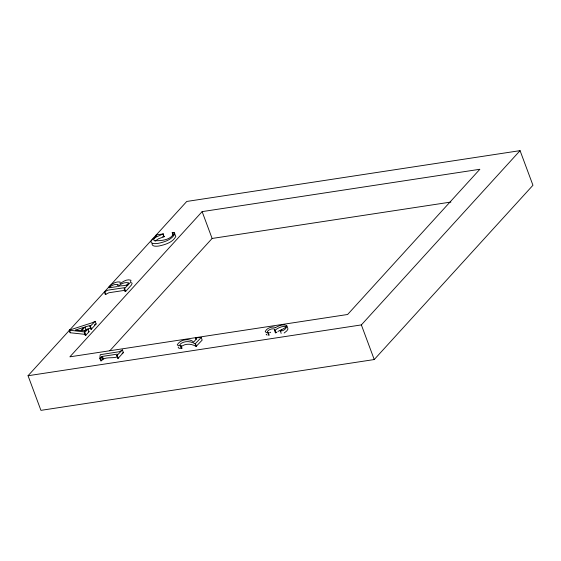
<?xml version="1.0" encoding="UTF-8"?>
<svg xmlns="http://www.w3.org/2000/svg" width="561" height="561" viewBox="0 0 561 561"><rect width="100%" height="100%" fill="white"/><g stroke="black" fill="none" stroke-linecap="round" stroke-linejoin="round"><path stroke-width="0.84" d="M178.216 347.077L178.405 347.855L179.478 348.339L181.96 348.171L180.993 345.569L180.312 345.359A4.355 1.424 -20.4 0 1 181.266 343.325C185.53 340.646 190.985 341.312 195.172 343.823L201.21 337.505L202.17 340.106L196.133 346.418C191.953 343.914 186.497 343.248 182.234 345.927A4.355 1.424 -20.4 0 0 180.979 347.196M99.83 358.36L100.209 354.699L119.339 351.712L122.424 349.959L123.392 352.56L118.287 358.163L117.733 358.248L116.765 355.653L117.607 354.44L117.137 354.173L102.397 356.396L100.622 357.659L101.464 360.73L100.798 360.954L99.83 358.36L100.496 358.135M101.464 360.73C104.662 356.263 112.628 358.745 117.319 356.866M152.311 243.264C151.358 245.136 153.679 246.237 155.229 246.174A12.482 4.081 -20.4 0 0 159.022 245.984C165.25 244.673 172.648 242.45 175.824 236.49L173.966 232.422L172.206 232.689L173.174 235.283M276.903 332.084L275.353 332.904L274.35 328.97C271.889 328.36 268.943 329.489 267.394 331.46L269.224 335.078M85.286 335.331L84.269 331.93L69.241 330.156L70.209 332.757L84.473 334.293L85.237 334.531L85.286 335.331L85.84 335.247L89.066 331.705L88.098 329.111L85.468 330.646L81.633 330.731L85.055 326.972L90.048 325.478L90.58 325.548L89.928 326.579L90.889 329.174L91.45 329.09L96.141 323.942L95.174 321.341L91.969 322.827L69.241 330.156M287.905 329.167L286.804 330.906L284.154 333.003M281.138 333.388L280.346 330.492L284.693 328.003L285.619 327.266L285.654 326.397C281.79 326.004 277.99 328.045 274.918 330.226L274.392 330.31M91.485 328.451L90.889 329.174M118.448 357.392L117.733 358.248M131.512 282.555L132.116 283.396L131.456 284.981L125.678 291.44L125.117 291.524L124.156 288.929L124.801 287.961L124.458 287.702L107.894 290.156L104.346 291.944L105.307 294.546L108.855 292.751L124.766 290.332M125.117 291.524L125.615 290.914M28.05 375.73L186.757 201.455L520.068 150.643L532.95 185.27L374.243 359.545L40.932 410.357L28.05 375.73L361.361 324.91L520.068 150.643M70.209 332.757L69.382 330.008M172.206 232.689L173.503 234.007C170.074 240.332 160.649 240.914 154.219 240.683L153.588 239.407L155.579 237.303L163.286 233.895L163.973 236.798L158.567 238.727L155.152 241.09M84.311 331.446L86.022 329.566L91.015 328.073M84.318 332.736L88.098 329.111M89.928 326.579L95.174 321.341M124.156 288.929L130.489 282.386L130.958 280.262C127.242 278.719 123.041 281.531 120.117 283.67L120.082 281.987C115.931 281.278 111.709 283.845 108.988 286.839M202.128 211.623L69.88 356.831L347.617 314.49L479.858 169.275L202.128 211.623L212.107 238.46L109.837 350.758M116.765 355.653L122.424 349.959M196.091 339.391L195.866 337.806L201.21 337.505M122.06 353.423L123.392 352.56M195.607 338.087L196.645 338.662L193.685 342.049C189.05 337.806 180.011 339.608 177.241 344.896L178.51 345.737L180.993 345.569M287.891 328.515L286.552 325.415C282.8 323.907 278.544 325.864 275.262 327.722L274.967 327.231C271.552 326.334 266.594 328.178 265.213 331.558L266.187 332.491L268.256 332.477M94.353 324.861L96.141 323.942M269.518 332.862L270.675 332.231M277.976 331.404L281.475 329.791M156.224 234.968L163.286 233.895M162.683 236.728L164.254 236.49M212.107 238.46L450.904 202.051M88.512 331.789L89.066 331.705M126.653 285.212L127.775 285.1M181.28 347.953L181.96 348.171M266.636 334.84L267.155 335.085M173.966 232.422L174.857 233.888C171.68 239.849 164.282 242.079 158.055 243.383A12.482 4.081 -20.4 0 1 154.261 243.579C144.577 242.717 159.541 235.241 155.951 235.276L156.435 236.574M280.177 330.787C282.751 331.719 286.622 328.634 286.93 325.92M266.173 334.153L266.314 334.524M361.361 324.91L374.243 359.545M274.918 330.226L275.879 332.827M267.8 332.799L268.768 335.401M163.006 234.196L163.973 236.798M195.501 343.774L196.469 346.368M195.172 343.823L196.133 346.418M180.53 345.892L181.498 348.486M124.71 288.838L125.678 291.44M104.9 291.86L105.868 294.462M117.319 355.569L118.287 358.163M102.397 356.396L103.364 358.991M90.482 326.495L91.45 329.09M101.555 356.754L102.523 359.349M85.055 326.972L86.022 329.566M84.872 332.652L85.84 335.247M128.497 283.13C126.954 286.867 121.155 284.995 118.28 286.412C120.692 283.733 124.696 282.001 128.273 282.758L128.497 283.13M118.126 285.016L117.109 286.594L109.086 287.814C111.218 285.444 114.837 283.817 117.978 284.637L118.126 285.016M83.701 327.407L80.77 330.625L75.244 330.064L83.701 327.407"/></g></svg>
